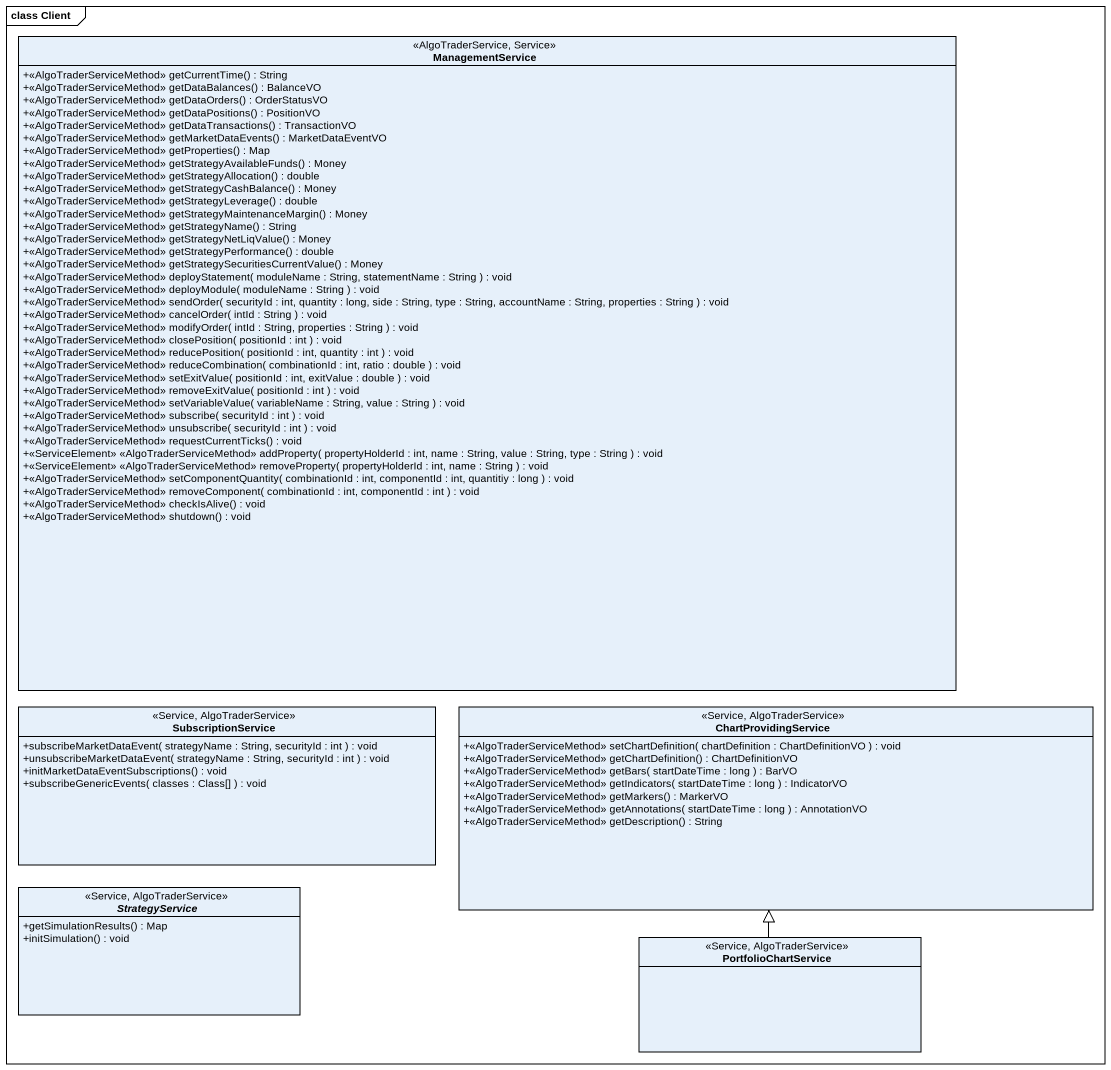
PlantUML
@startuml
mainframe class Client
hide circle
hide empty members
skinparam classAttributeIconSize 0
class ManagementService <<AlgoTraderService, Service>> {
  +<<AlgoTraderServiceMethod>> getCurrentTime() : String
  +<<AlgoTraderServiceMethod>> getDataBalances() : BalanceVO
  +<<AlgoTraderServiceMethod>> getDataOrders() : OrderStatusVO
  +<<AlgoTraderServiceMethod>> getDataPositions() : PositionVO
  +<<AlgoTraderServiceMethod>> getDataTransactions() : TransactionVO
  +<<AlgoTraderServiceMethod>> getMarketDataEvents() : MarketDataEventVO
  +<<AlgoTraderServiceMethod>> getProperties() : Map
  +<<AlgoTraderServiceMethod>> getStrategyAvailableFunds() : Money
  +<<AlgoTraderServiceMethod>> getStrategyAllocation() : double
  +<<AlgoTraderServiceMethod>> getStrategyCashBalance() : Money
  +<<AlgoTraderServiceMethod>> getStrategyLeverage() : double
  +<<AlgoTraderServiceMethod>> getStrategyMaintenanceMargin() : Money
  +<<AlgoTraderServiceMethod>> getStrategyName() : String
  +<<AlgoTraderServiceMethod>> getStrategyNetLiqValue() : Money
  +<<AlgoTraderServiceMethod>> getStrategyPerformance() : double
  +<<AlgoTraderServiceMethod>> getStrategySecuritiesCurrentValue() : Money
  +<<AlgoTraderServiceMethod>> deployStatement( moduleName : String, statementName : String ) : void
  +<<AlgoTraderServiceMethod>> deployModule( moduleName : String ) : void
  +<<AlgoTraderServiceMethod>> sendOrder( securityId : int, quantity : long, side : String, type : String, accountName : String, properties : String ) : void
  +<<AlgoTraderServiceMethod>> cancelOrder( intId : String ) : void
  +<<AlgoTraderServiceMethod>> modifyOrder( intId : String, properties : String ) : void
  +<<AlgoTraderServiceMethod>> closePosition( positionId : int ) : void
  +<<AlgoTraderServiceMethod>> reducePosition( positionId : int, quantity : int ) : void
  +<<AlgoTraderServiceMethod>> reduceCombination( combinationId : int, ratio : double ) : void
  +<<AlgoTraderServiceMethod>> setExitValue( positionId : int, exitValue : double ) : void
  +<<AlgoTraderServiceMethod>> removeExitValue( positionId : int ) : void
  +<<AlgoTraderServiceMethod>> setVariableValue( variableName : String, value : String ) : void
  +<<AlgoTraderServiceMethod>> subscribe( securityId : int ) : void
  +<<AlgoTraderServiceMethod>> unsubscribe( securityId : int ) : void
  +<<AlgoTraderServiceMethod>> requestCurrentTicks() : void
  +<<ServiceElement>> <<AlgoTraderServiceMethod>> addProperty( propertyHolderId : int, name : String, value : String, type : String ) : void
  +<<ServiceElement>> <<AlgoTraderServiceMethod>> removeProperty( propertyHolderId : int, name : String ) : void
  +<<AlgoTraderServiceMethod>> setComponentQuantity( combinationId : int, componentId : int, quantitiy : long ) : void
  +<<AlgoTraderServiceMethod>> removeComponent( combinationId : int, componentId : int ) : void
  +<<AlgoTraderServiceMethod>> checkIsAlive() : void
  +<<AlgoTraderServiceMethod>> shutdown() : void
}
class SubscriptionService <<Service, AlgoTraderService>> {
  +subscribeMarketDataEvent( strategyName : String, securityId : int ) : void
  +unsubscribeMarketDataEvent( strategyName : String, securityId : int ) : void
  +initMarketDataEventSubscriptions() : void
  +subscribeGenericEvents( classes : Class[] ) : void
}
class ChartProvidingService <<Service, AlgoTraderService>> {
  +<<AlgoTraderServiceMethod>> setChartDefinition( chartDefinition : ChartDefinitionVO ) : void
  +<<AlgoTraderServiceMethod>> getChartDefinition() : ChartDefinitionVO
  +<<AlgoTraderServiceMethod>> getBars( startDateTime : long ) : BarVO
  +<<AlgoTraderServiceMethod>> getIndicators( startDateTime : long ) : IndicatorVO
  +<<AlgoTraderServiceMethod>> getMarkers() : MarkerVO
  +<<AlgoTraderServiceMethod>> getAnnotations( startDateTime : long ) : AnnotationVO
  +<<AlgoTraderServiceMethod>> getDescription() : String
}
abstract class StrategyService <<Service, AlgoTraderService>> {
  +getSimulationResults() : Map
  +initSimulation() : void
}
class PortfolioChartService <<Service, AlgoTraderService>>
PortfolioChartService -up-|> ChartProvidingService
@enduml
